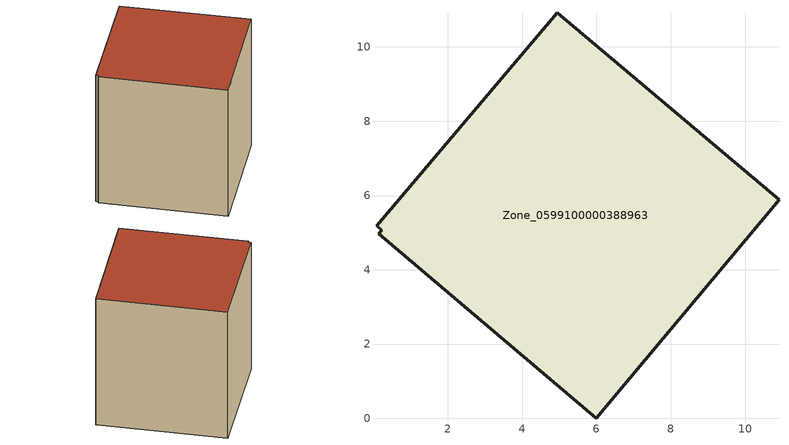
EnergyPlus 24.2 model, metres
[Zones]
Zone_0599100000388963
 floor ground (C_G): 4.94,10.92 10.91,5.88 5.99,0 0.14,4.97 0.22,5.06 0.08,5.18 z0.18
 wall outside (C_F): 5.99,0 10.91,5.88 4.94,10.92 0.08,5.18 0.22,5.06 0.14,4.97 5.99,0 z0.18:8.92
 roof outside (C_R): 10.91,5.88 4.94,10.92 0.08,5.18 0.22,5.06 0.14,4.97 5.99,0 z8.92
[BUILDING]
Pand.0599100000388963: North Axis=0; Terrain=City; Loads Convergence Tolerance Value=0.04; Temperature Convergence Tolerance Value=0.4; Solar Distribution=FullExterior; Maximum Number of Warmup Days=25; Minimum Number of Warmup Days=1
[Site:Location]
Rotterdam.The.Hague.AP_ZH_NLD Design_Conditions: Latitude=51.96; Longitude=4.45; Time Zone=1; Elevation=-4.5
[SITE:GROUNDTEMPERATURE:BUILDINGSURFACE]
18, 18, 18, 18, 18, 18, 18, 18, 18, 18, 18, 18
[MATERIAL] Thermal Absorptance=0.9; Solar Absorptance=0.7; Visible Absorptance=0.7
Name | Roughness | Thickness | Conductivity | Density | Specific Heat
G.D.1992-2005 | MediumSmooth | 0.15 | 0.06 | 540 | 1210
F.D.1992-2005 | Rough | 0.3 | 0.12 | 1920 | 840
R.D.1992-2005 | MediumRough | 0.2 | 0.08 | 1500 | 1000
[CONSTRUCTION]
C_G: G.D.1992-2005
C_F: F.D.1992-2005
C_R: R.D.1992-2005
[ZONE]
Zone_0599100000388963: Type=1; Multiplier=1; Ceiling Height=Autocalculate; Volume=Autocalculate; Floor Area=autocalculate; Part of Total Floor Area=Yes
[ZONEINFILTRATION:DESIGNFLOWRATE]
Infil_Zone_0599100000388963: Zone or ZoneList or Space or SpaceList=Zone_0599100000388963; Schedule=AlwaysOn; Design Flow Rate Calculation Method=Flow/Area; Flow Rate per Floor Area=0.0021; Constant Term Coefficient=1; Temperature Term Coefficient=0; Velocity Term Coefficient=0; Velocity Squared Term Coefficient=0
[HVACTEMPLATE:ZONE:IDEALLOADSAIRSYSTEM]
Zone_0599100000388963: Maximum Heating Supply Air Temperature=50; Minimum Cooling Supply Air Temperature=13; Maximum Heating Supply Air Humidity Ratio=0.0156; Minimum Cooling Supply Air Humidity Ratio=0.0077; Heating Limit=NoLimit; Cooling Limit=NoLimit; Dehumidification Control Type=ConstantSensibleHeatRatio; Cooling Sensible Heat Ratio=0.7; Dehumidification Setpoint=60; Humidification Control Type=None; Humidification Setpoint=30; Outdoor Air Method=None; Outdoor Air Flow Rate per Person=0.00944; Outdoor Air Flow Rate per Zone Floor Area=0; Outdoor Air Flow Rate per Zone=0; Demand Controlled Ventilation Type=None; Outdoor Air Economizer Type=NoEconomizer; Heat Recovery Type=None; Sensible Heat Recovery Effectiveness=0.7; Latent Heat Recovery Effectiveness=0.65
[ZONECONTROL:THERMOSTAT]
ThermostatControl_Zone_0599100000388963: Zone or ZoneList=Zone_0599100000388963; Control Type Schedule=DualSetpointControlType; Control 1=Thermostat_Zone_0599100000388963; Temperature Difference Between Cutout And Setpoint=0
[THERMOSTATSETPOINT:DUALSETPOINT]
Thermostat_Zone_0599100000388963: Heating Setpoint Temperature Schedule=HeatingSetpoint_Zone_0599100000388963; Cooling Setpoint Temperature Schedule=CoolingSetpoint_Zone_0599100000388963
[SCHEDULE:COMPACT]
HeatingSetpoint_Zone_0599100000388963: Through: 12/31, For: AllDays, Until: 24:00, 21
CoolingSetpoint_Zone_0599100000388963: Through: 12/31, For: AllDays, Until: 24:00, 24
DualSetpointControlType: Through: 12/31, For: AllDays, Until: 24:00, 4
AlwaysOn: Through: 12/31, For: AllDays, Until: 24:00, 1
